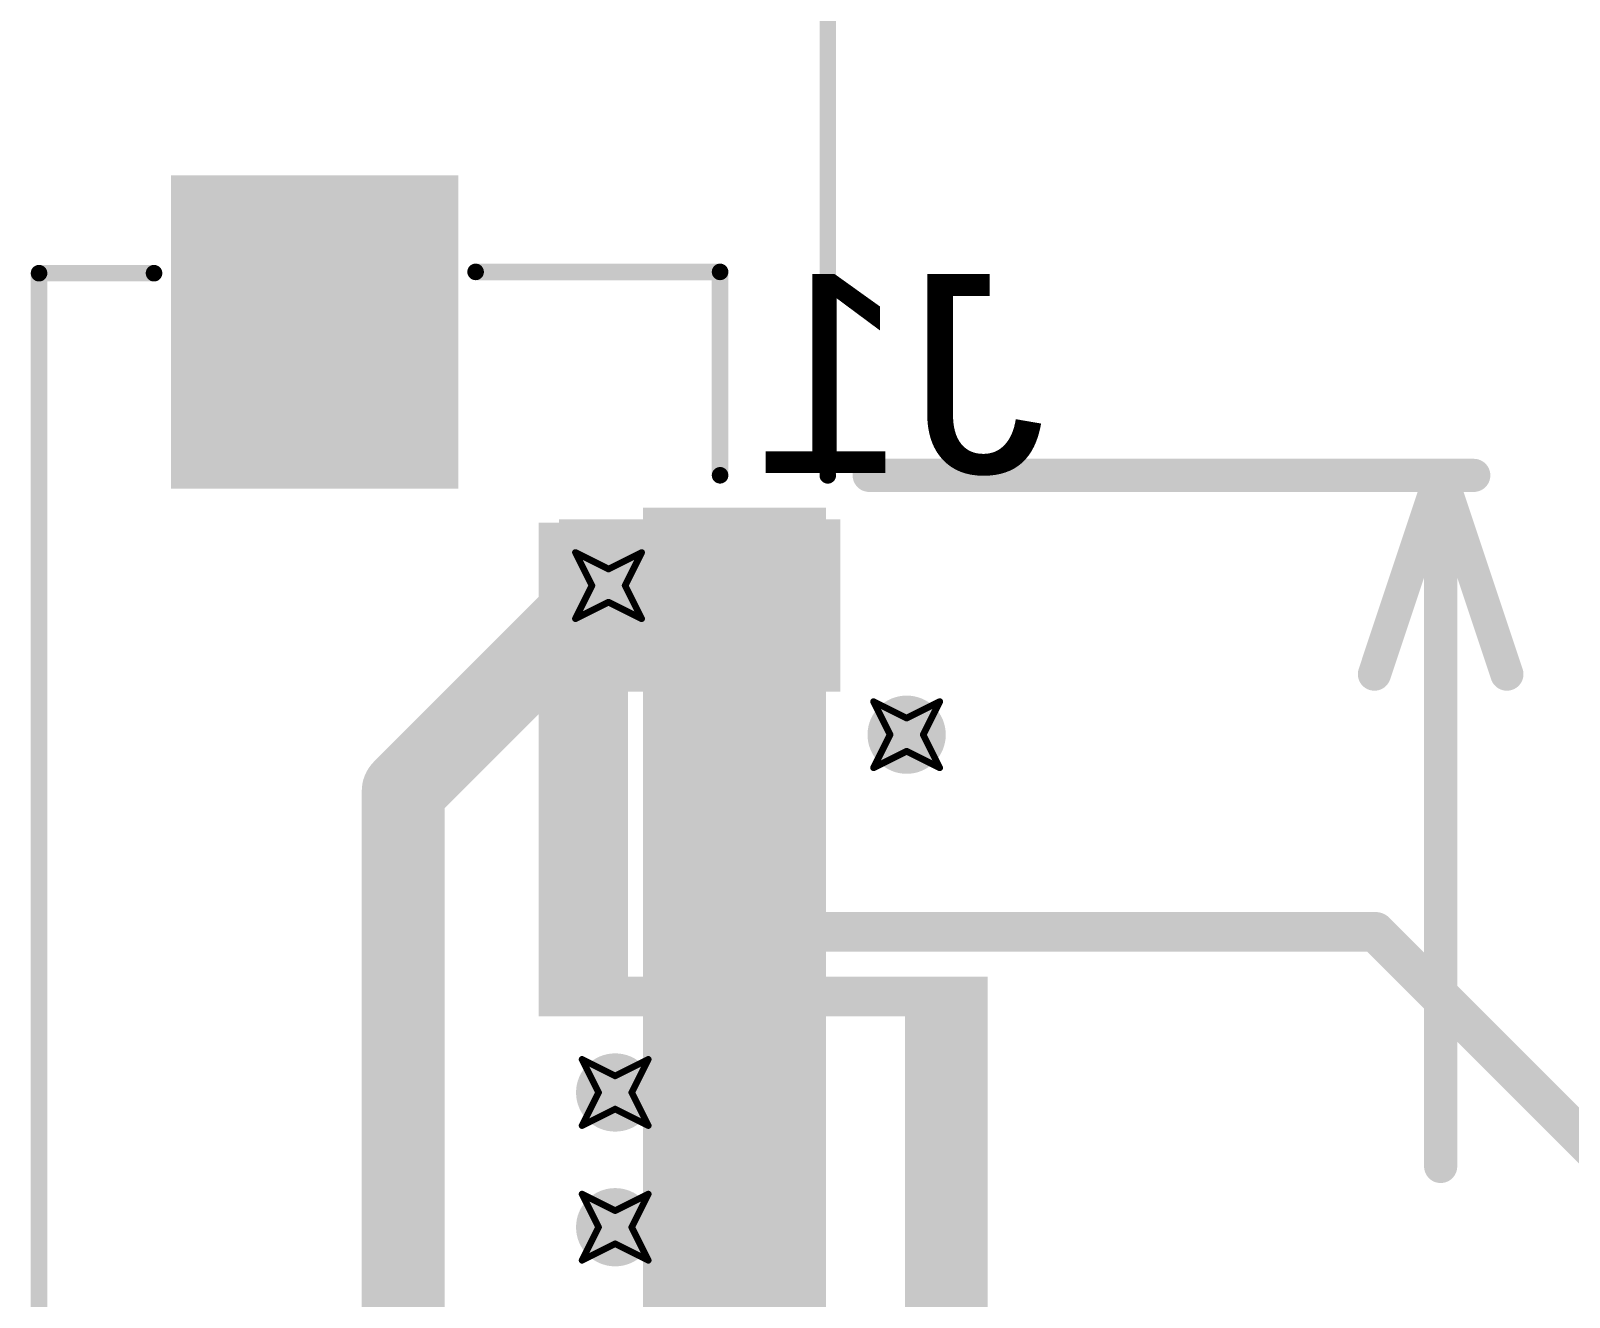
# Model space of a CAD drawing. Header units: inches. Extents: x -11 to 1110, y -7 to 455.
# Drawn here: x 174.59 to 186.39, y 51.74 to 61.45 of the extents above; entities that cross this region are included whole.
import ezdxf

# ---------------------------------------------------------------- set-up
doc = ezdxf.new("R2010")
doc.units = ezdxf.units.IN
for name, color, linetype in [('Bottom Layer', 5, 'Continuous'), ('Bottom Overlay', 54, 'Continuous'), ('Bottom Paste', 16, 'Continuous'), ('Bottom Solder', 6, 'Continuous'), ('Drill Drawing', 1, 'Continuous'), ('Mechanical 1', 6, 'Continuous'), ('Top Layer', 1, 'Continuous'), ('Via Holes', 16, 'Continuous')]:
    doc.layers.add(name, color=color, linetype=linetype)
doc.styles.add('Arial', font='', dxfattribs={"height": 0.2})
doc.styles.get('Arial').set_extended_font_data('Arial')

# ---------------------------------------------------------------- blocks, each defined once
blk = doc.blocks.new('AFC24_S40FIC_00_B_2')
at = {"layer": 'Bottom Layer'}
for points in [[(12.4499878, 0.6099809999999999), (10.2499922, 0.6099810000000001), (10.2499922, 2.609977), (12.4499878, 2.609977)], [(4.399673699999999, -2.20997907), (4.0996743, -2.20997907), (4.0996743, -1.00997893), (4.399673699999999, -1.00997893)], [(4.8997997, -2.20997907), (4.599800299999999, -2.20997907), (4.599800299999999, -1.00997893), (4.8997997, -1.00997893)], [(5.3996717, -2.20997907), (5.0996723, -2.20997907), (5.0996723, -1.00997893), (5.3996717, -1.00997893)], [(5.8997977, -2.20997907), (5.5997983, -2.20997907), (5.5997983, -1.00997893), (5.8997977, -1.00997893)], [(6.3999237, -2.20997907), (6.0999243, -2.20997907), (6.0999243, -1.00997893), (6.3999237, -1.00997893)], [(6.899795699999999, -2.20997907), (6.5997963, -2.20997907), (6.5997963, -1.00997893), (6.899795699999999, -1.00997893)], [(7.3999217, -2.20997907), (7.0999223, -2.20997907), (7.0999223, -1.00997893), (7.3999217, -1.00997893)], [(7.9000477, -2.20997907), (7.600048299999999, -2.20997907), (7.600048299999999, -1.00997893), (7.9000477, -1.00997893)], [(8.3999197, -2.20997907), (8.0999203, -2.20997907), (8.0999203, -1.00997893), (8.3999197, -1.00997893)], [(8.9000457, -2.20997907), (8.600046299999999, -2.20997907), (8.600046299999999, -1.00997893), (8.9000457, -1.00997893)], [(9.3999177, -2.20997907), (9.099918299999999, -2.20997907), (9.099918299999999, -1.00997893), (9.3999177, -1.00997893)], [(9.9000437, -2.20997907), (9.6000443, -2.20997907), (9.6000443, -1.00997893), (9.9000437, -1.00997893)]]:
    blk.add_hatch(color=5, dxfattribs=at).paths.add_polyline_path(points)
at = {"layer": 'Bottom Paste'}
for points in [[(12.4499878, 0.6099809999999999), (10.2499922, 0.6099810000000001), (10.2499922, 2.609977), (12.4499878, 2.609977)], [(4.399673699999999, -2.20997907), (4.0996743, -2.20997907), (4.0996743, -1.00997893), (4.399673699999999, -1.00997893)], [(4.8997997, -2.20997907), (4.599800299999999, -2.20997907), (4.599800299999999, -1.00997893), (4.8997997, -1.00997893)], [(5.3996717, -2.20997907), (5.0996723, -2.20997907), (5.0996723, -1.00997893), (5.3996717, -1.00997893)], [(5.8997977, -2.20997907), (5.5997983, -2.20997907), (5.5997983, -1.00997893), (5.8997977, -1.00997893)], [(6.3999237, -2.20997907), (6.0999243, -2.20997907), (6.0999243, -1.00997893), (6.3999237, -1.00997893)], [(6.899795699999999, -2.20997907), (6.5997963, -2.20997907), (6.5997963, -1.00997893), (6.899795699999999, -1.00997893)], [(7.3999217, -2.20997907), (7.0999223, -2.20997907), (7.0999223, -1.00997893), (7.3999217, -1.00997893)], [(7.9000477, -2.20997907), (7.600048299999999, -2.20997907), (7.600048299999999, -1.00997893), (7.9000477, -1.00997893)], [(8.3999197, -2.20997907), (8.0999203, -2.20997907), (8.0999203, -1.00997893), (8.3999197, -1.00997893)], [(8.9000457, -2.20997907), (8.600046299999999, -2.20997907), (8.600046299999999, -1.00997893), (8.9000457, -1.00997893)], [(9.3999177, -2.20997907), (9.099918299999999, -2.20997907), (9.099918299999999, -1.00997893), (9.3999177, -1.00997893)], [(9.9000437, -2.20997907), (9.6000443, -2.20997907), (9.6000443, -1.00997893), (9.9000437, -1.00997893)]]:
    blk.add_hatch(color=16, dxfattribs=at).paths.add_polyline_path(points)
at = {"layer": 'Bottom Solder'}
for points in [[(12.5515878, 0.5083809999999999), (10.1483922, 0.5083810000000001), (10.1483922, 2.711577), (12.5515878, 2.711577)], [(4.0014017, -2.31157907), (3.4982023, -2.31157907), (3.4982023, -0.90837893), (4.0014017, -0.90837893)], [(4.5012737, -2.31157907), (3.9980743, -2.31157907), (3.9980743, -0.90837893), (4.5012737, -0.90837893)], [(5.0013997, -2.31157907), (4.4982003, -2.31157907), (4.4982003, -0.90837893), (5.0013997, -0.90837893)], [(5.501271699999999, -2.31157907), (4.9980723, -2.31157907), (4.9980723, -0.90837893), (5.501271699999999, -0.90837893)], [(6.0013977, -2.31157907), (5.498198299999999, -2.31157907), (5.498198299999999, -0.90837893), (6.0013977, -0.90837893)], [(6.5015237, -2.31157907), (5.998324299999999, -2.31157907), (5.998324299999999, -0.90837893), (6.5015237, -0.90837893)], [(7.001395699999999, -2.31157907), (6.4981963, -2.31157907), (6.4981963, -0.90837893), (7.001395699999999, -0.90837893)], [(7.501521699999999, -2.31157907), (6.9983223, -2.31157907), (6.9983223, -0.90837893), (7.501521699999999, -0.90837893)], [(8.0016477, -2.31157907), (7.4984483, -2.31157907), (7.4984483, -0.90837893), (8.0016477, -0.90837893)], [(8.5015197, -2.31157907), (7.9983203, -2.31157907), (7.9983203, -0.90837893), (8.5015197, -0.90837893)], [(9.0016457, -2.31157907), (8.4984463, -2.31157907), (8.4984463, -0.90837893), (9.0016457, -0.90837893)], [(9.501517699999999, -2.31157907), (8.9983183, -2.31157907), (8.9983183, -0.90837893), (9.501517699999999, -0.90837893)], [(10.0016437, -2.31157907), (9.4984443, -2.31157907), (9.4984443, -0.90837893), (10.0016437, -0.90837893)]]:
    blk.add_hatch(color=6, dxfattribs=at).paths.add_polyline_path(points)
at = {"layer": 'Bottom Overlay'}
for points in [[(-11.809984, 3.72289832, 0.127, 0.127, 0), (11.7999764, 3.72289832, 0.127, 0.127, 0)], [(11.7999764, 3.72289832, 0.127, 0.127, 0), (11.7999764, 2.8411678, 0.127, 0.127, 0)], [(11.809984, 0.37526468, 0.127, 0.127, 0), (11.809984, -1.49934168, 0.127, 0.127, 0)], [(10.2505891, -1.49934168, 0.127, 0.127, 0), (11.809984, -1.49934168, 0.127, 0.127, 0)]]:
    blk.add_lwpolyline(points, format="xyseb", dxfattribs=at)
for points in [[(11.7682264, 3.72289832, 0.0635, 0.0635, 1), (11.8317264, 3.72289832, 0.0635, 0.0635, 1)], [(11.7682264, 3.72289832, 0.0635, 0.0635, 1), (11.8317264, 3.72289832, 0.0635, 0.0635, 1)], [(11.7682264, 2.8411678, 0.0635, 0.0635, 1), (11.8317264, 2.8411678, 0.0635, 0.0635, 1)], [(11.778234, 0.37526468, 0.0635, 0.0635, 1), (11.841734, 0.37526468, 0.0635, 0.0635, 1)], [(10.2188391, -1.49934168, 0.0635, 0.0635, 1), (10.2823391, -1.49934168, 0.0635, 0.0635, 1)], [(11.778234, -1.49934168, 0.0635, 0.0635, 1), (11.841734, -1.49934168, 0.0635, 0.0635, 1)], [(11.778234, -1.49934168, 0.0635, 0.0635, 1), (11.841734, -1.49934168, 0.0635, 0.0635, 1)]]:
    blk.add_lwpolyline(points, format="xyseb", close=True, dxfattribs=at)

msp = doc.modelspace()

# ---------------------------------------------------------------- hatches: boundary and pattern name
at = {"layer": 'Bottom Layer'}
for points in [[(178.63820254, 56.38800000000001), (180.79719746, 56.38800000000001), (180.79719746, 57.70879999999999), (178.63820254, 57.70879999999999)], [(179.16940036, 53.89880254), (179.16940036, 57.68339746), (178.48360544, 57.68339746), (178.48360544, 53.89880254)], [(179.3748, 54.3814), (180.594, 54.3814), (180.594, 55.7022), (179.3748, 55.7022)], [(178.6382, 53.89879999999999), (181.9275, 53.89879999999999), (181.9275, 54.20359999999999), (178.6382, 54.20359999999999)]]:
    msp.add_hatch(color=5, dxfattribs=at).paths.add_polyline_path(points)
h = msp.add_hatch(color=5, dxfattribs=at)
edge = h.paths.add_edge_path()
edge.add_arc((179.0192, 57.20079999999999), 0.2999994, 0, 360)
h = msp.add_hatch(color=5, dxfattribs=at)
edge = h.paths.add_edge_path()
edge.add_arc((181.3052, 56.05779999999999), 0.2999994, 0, 360)
h = msp.add_hatch(color=5, dxfattribs=at)
edge = h.paths.add_edge_path()
edge.add_arc((179.07, 53.31459492), 0.2999994, 0, 360)
h = msp.add_hatch(color=5, dxfattribs=at)
edge = h.paths.add_edge_path()
edge.add_arc((179.07, 52.28166328), 0.2999994, 0, 360)
at = {"layer": 'Top Layer'}
h = msp.add_hatch(color=1, dxfattribs=at)
edge = h.paths.add_edge_path()
edge.add_arc((179.0192, 57.20079999999999), 0.2999994, 0, 360)
h = msp.add_hatch(color=1, dxfattribs=at)
edge = h.paths.add_edge_path()
edge.add_arc((181.3052, 56.05779999999999), 0.2999994, 0, 360)
h = msp.add_hatch(color=1, dxfattribs=at)
edge = h.paths.add_edge_path()
edge.add_arc((179.07, 53.31459492), 0.2999994, 0, 360)
h = msp.add_hatch(color=1, dxfattribs=at)
edge = h.paths.add_edge_path()
edge.add_arc((179.07, 52.28166328), 0.2999994, 0, 360)
at = {"layer": 'Via Holes'}
h = msp.add_hatch(color=7, dxfattribs=at)
edge = h.paths.add_edge_path()
edge.add_arc((179.0192, 57.20079999999999), 0.1499997, 0, 360)
h = msp.add_hatch(color=7, dxfattribs=at)
edge = h.paths.add_edge_path()
edge.add_arc((181.3052, 56.05779999999999), 0.1499997, 0, 360)
h = msp.add_hatch(color=7, dxfattribs=at)
edge = h.paths.add_edge_path()
edge.add_arc((179.07, 53.31459492), 0.1499997, 0, 360)
h = msp.add_hatch(color=7, dxfattribs=at)
edge = h.paths.add_edge_path()
edge.add_arc((179.07, 52.28166328), 0.1499997, 0, 360)

# ---------------------------------------------------------------- linework, layer by layer
at = {"layer": 'Bottom Layer'}
for points in [[(180.16519974, 54.54573292, 0.3048, 0.3048, 0), (184.90006708, 54.54573292, 0.3048, 0.3048, 0)], [(184.90006708, 54.54573292, 0.3048, 0.3048, 0), (186.5884, 52.8574, 0.3048, 0.3048, 0)], [(181.61, 49.3268, 0.635, 0.635, 0), (181.61, 53.8734, 0.635, 0.635, 0)]]:
    msp.add_lwpolyline(points, format="xyseb", dxfattribs=at)
for points in [[(180.08899974, 54.54573292, 0.1524, 0.1524, 1), (180.24139974, 54.54573292, 0.1524, 0.1524, 1)], [(184.82386708, 54.54573292, 0.1524, 0.1524, 1), (184.97626708, 54.54573292, 0.1524, 0.1524, 1)], [(184.82386708, 54.54573292, 0.1524, 0.1524, 1), (184.97626708, 54.54573292, 0.1524, 0.1524, 1)], [(181.45125, 53.8734, 0.3175, 0.3175, 1), (181.76875, 53.8734, 0.3175, 0.3175, 1)]]:
    msp.add_lwpolyline(points, format="xyseb", close=True, dxfattribs=at)
at = {"layer": 'Drill Drawing'}
for points in [[(178.7652, 57.4548, 0.0508, 0.0508, 0), (179.0192, 57.3278, 0.0508, 0.0508, 0)], [(178.7652, 57.4548, 0.0508, 0.0508, 0), (178.8922, 57.20079999999999, 0.0508, 0.0508, 0)], [(179.0192, 57.3278, 0.0508, 0.0508, 0), (179.2732, 57.4548, 0.0508, 0.0508, 0)], [(179.1462, 57.20079999999999, 0.0508, 0.0508, 0), (179.2732, 57.4548, 0.0508, 0.0508, 0)], [(178.7652, 56.9468, 0.0508, 0.0508, 0), (178.8922, 57.20079999999999, 0.0508, 0.0508, 0)], [(179.1462, 57.20079999999999, 0.0508, 0.0508, 0), (179.2732, 56.9468, 0.0508, 0.0508, 0)], [(178.7652, 56.9468, 0.0508, 0.0508, 0), (179.0192, 57.07379999999999, 0.0508, 0.0508, 0)], [(179.0192, 57.07379999999999, 0.0508, 0.0508, 0), (179.2732, 56.9468, 0.0508, 0.0508, 0)], [(181.0512, 56.3118, 0.0508, 0.0508, 0), (181.3052, 56.1848, 0.0508, 0.0508, 0)], [(181.0512, 56.3118, 0.0508, 0.0508, 0), (181.1782, 56.05779999999999, 0.0508, 0.0508, 0)], [(181.3052, 56.1848, 0.0508, 0.0508, 0), (181.5592, 56.3118, 0.0508, 0.0508, 0)], [(181.4322, 56.05779999999999, 0.0508, 0.0508, 0), (181.5592, 56.3118, 0.0508, 0.0508, 0)], [(181.0512, 55.8038, 0.0508, 0.0508, 0), (181.1782, 56.05779999999999, 0.0508, 0.0508, 0)], [(181.4322, 56.05779999999999, 0.0508, 0.0508, 0), (181.5592, 55.8038, 0.0508, 0.0508, 0)], [(181.0512, 55.8038, 0.0508, 0.0508, 0), (181.3052, 55.9308, 0.0508, 0.0508, 0)], [(181.3052, 55.9308, 0.0508, 0.0508, 0), (181.5592, 55.8038, 0.0508, 0.0508, 0)], [(178.816, 53.56859492, 0.0508, 0.0508, 0), (179.07, 53.44159491999999, 0.0508, 0.0508, 0)], [(178.816, 53.56859492, 0.0508, 0.0508, 0), (178.943, 53.31459492, 0.0508, 0.0508, 0)], [(179.07, 53.44159491999999, 0.0508, 0.0508, 0), (179.324, 53.56859492, 0.0508, 0.0508, 0)], [(179.197, 53.31459492, 0.0508, 0.0508, 0), (179.324, 53.56859492, 0.0508, 0.0508, 0)], [(178.816, 53.06059491999999, 0.0508, 0.0508, 0), (178.943, 53.31459492, 0.0508, 0.0508, 0)], [(179.197, 53.31459492, 0.0508, 0.0508, 0), (179.324, 53.06059491999999, 0.0508, 0.0508, 0)], [(178.816, 53.06059491999999, 0.0508, 0.0508, 0), (179.07, 53.18759492, 0.0508, 0.0508, 0)], [(179.07, 53.18759492, 0.0508, 0.0508, 0), (179.324, 53.06059491999999, 0.0508, 0.0508, 0)], [(178.816, 52.53566328, 0.0508, 0.0508, 0), (179.07, 52.40866328, 0.0508, 0.0508, 0)], [(178.816, 52.53566328, 0.0508, 0.0508, 0), (178.943, 52.28166328, 0.0508, 0.0508, 0)], [(179.07, 52.40866328, 0.0508, 0.0508, 0), (179.324, 52.53566328, 0.0508, 0.0508, 0)], [(179.197, 52.28166328, 0.0508, 0.0508, 0), (179.324, 52.53566328, 0.0508, 0.0508, 0)], [(178.816, 52.02766328, 0.0508, 0.0508, 0), (178.943, 52.28166328, 0.0508, 0.0508, 0)], [(179.197, 52.28166328, 0.0508, 0.0508, 0), (179.324, 52.02766328, 0.0508, 0.0508, 0)], [(178.816, 52.02766328, 0.0508, 0.0508, 0), (179.07, 52.15466327999999, 0.0508, 0.0508, 0)], [(179.07, 52.15466327999999, 0.0508, 0.0508, 0), (179.324, 52.02766328, 0.0508, 0.0508, 0)]]:
    msp.add_lwpolyline(points, format="xyseb", dxfattribs=at)
for points in [[(178.7525, 57.4548, 0.0254, 0.0254, 1), (178.7779, 57.4548, 0.0254, 0.0254, 1)], [(178.7525, 57.4548, 0.0254, 0.0254, 1), (178.7779, 57.4548, 0.0254, 0.0254, 1)], [(179.2605, 57.4548, 0.0254, 0.0254, 1), (179.2859, 57.4548, 0.0254, 0.0254, 1)], [(179.2605, 57.4548, 0.0254, 0.0254, 1), (179.2859, 57.4548, 0.0254, 0.0254, 1)], [(179.0065, 57.3278, 0.0254, 0.0254, 1), (179.0319, 57.3278, 0.0254, 0.0254, 1)], [(179.0065, 57.3278, 0.0254, 0.0254, 1), (179.0319, 57.3278, 0.0254, 0.0254, 1)], [(178.8795, 57.20079999999999, 0.0254, 0.0254, 1), (178.9049, 57.20079999999999, 0.0254, 0.0254, 1)], [(178.8795, 57.20079999999999, 0.0254, 0.0254, 1), (178.9049, 57.20079999999999, 0.0254, 0.0254, 1)], [(179.1335, 57.20079999999999, 0.0254, 0.0254, 1), (179.1589, 57.20079999999999, 0.0254, 0.0254, 1)], [(179.1335, 57.20079999999999, 0.0254, 0.0254, 1), (179.1589, 57.20079999999999, 0.0254, 0.0254, 1)], [(179.0065, 57.07379999999999, 0.0254, 0.0254, 1), (179.0319, 57.07379999999999, 0.0254, 0.0254, 1)], [(179.0065, 57.07379999999999, 0.0254, 0.0254, 1), (179.0319, 57.07379999999999, 0.0254, 0.0254, 1)], [(178.7525, 56.9468, 0.0254, 0.0254, 1), (178.7779, 56.9468, 0.0254, 0.0254, 1)], [(178.7525, 56.9468, 0.0254, 0.0254, 1), (178.7779, 56.9468, 0.0254, 0.0254, 1)], [(179.2605, 56.9468, 0.0254, 0.0254, 1), (179.2859, 56.9468, 0.0254, 0.0254, 1)], [(179.2605, 56.9468, 0.0254, 0.0254, 1), (179.2859, 56.9468, 0.0254, 0.0254, 1)], [(181.0385, 56.3118, 0.0254, 0.0254, 1), (181.0639, 56.3118, 0.0254, 0.0254, 1)], [(181.0385, 56.3118, 0.0254, 0.0254, 1), (181.0639, 56.3118, 0.0254, 0.0254, 1)], [(181.5465, 56.3118, 0.0254, 0.0254, 1), (181.5719, 56.3118, 0.0254, 0.0254, 1)], [(181.5465, 56.3118, 0.0254, 0.0254, 1), (181.5719, 56.3118, 0.0254, 0.0254, 1)], [(181.2925, 56.1848, 0.0254, 0.0254, 1), (181.3179, 56.1848, 0.0254, 0.0254, 1)], [(181.2925, 56.1848, 0.0254, 0.0254, 1), (181.3179, 56.1848, 0.0254, 0.0254, 1)], [(181.1655, 56.05779999999999, 0.0254, 0.0254, 1), (181.1909, 56.05779999999999, 0.0254, 0.0254, 1)], [(181.1655, 56.05779999999999, 0.0254, 0.0254, 1), (181.1909, 56.05779999999999, 0.0254, 0.0254, 1)], [(181.4195, 56.05779999999999, 0.0254, 0.0254, 1), (181.4449, 56.05779999999999, 0.0254, 0.0254, 1)], [(181.4195, 56.05779999999999, 0.0254, 0.0254, 1), (181.4449, 56.05779999999999, 0.0254, 0.0254, 1)], [(181.2925, 55.9308, 0.0254, 0.0254, 1), (181.3179, 55.9308, 0.0254, 0.0254, 1)], [(181.2925, 55.9308, 0.0254, 0.0254, 1), (181.3179, 55.9308, 0.0254, 0.0254, 1)], [(181.0385, 55.8038, 0.0254, 0.0254, 1), (181.0639, 55.8038, 0.0254, 0.0254, 1)], [(181.0385, 55.8038, 0.0254, 0.0254, 1), (181.0639, 55.8038, 0.0254, 0.0254, 1)], [(181.5465, 55.8038, 0.0254, 0.0254, 1), (181.5719, 55.8038, 0.0254, 0.0254, 1)], [(181.5465, 55.8038, 0.0254, 0.0254, 1), (181.5719, 55.8038, 0.0254, 0.0254, 1)], [(178.8033, 53.56859492, 0.0254, 0.0254, 1), (178.8287, 53.56859492, 0.0254, 0.0254, 1)], [(178.8033, 53.56859492, 0.0254, 0.0254, 1), (178.8287, 53.56859492, 0.0254, 0.0254, 1)], [(179.3113, 53.56859492, 0.0254, 0.0254, 1), (179.3367, 53.56859492, 0.0254, 0.0254, 1)], [(179.3113, 53.56859492, 0.0254, 0.0254, 1), (179.3367, 53.56859492, 0.0254, 0.0254, 1)], [(179.0573, 53.44159491999999, 0.0254, 0.0254, 1), (179.0827, 53.44159491999999, 0.0254, 0.0254, 1)], [(179.0573, 53.44159491999999, 0.0254, 0.0254, 1), (179.0827, 53.44159491999999, 0.0254, 0.0254, 1)], [(178.9303, 53.31459492, 0.0254, 0.0254, 1), (178.9557, 53.31459492, 0.0254, 0.0254, 1)], [(178.9303, 53.31459492, 0.0254, 0.0254, 1), (178.9557, 53.31459492, 0.0254, 0.0254, 1)], [(179.1843, 53.31459492, 0.0254, 0.0254, 1), (179.2097, 53.31459492, 0.0254, 0.0254, 1)], [(179.1843, 53.31459492, 0.0254, 0.0254, 1), (179.2097, 53.31459492, 0.0254, 0.0254, 1)], [(179.0573, 53.18759492, 0.0254, 0.0254, 1), (179.0827, 53.18759492, 0.0254, 0.0254, 1)], [(179.0573, 53.18759492, 0.0254, 0.0254, 1), (179.0827, 53.18759492, 0.0254, 0.0254, 1)], [(178.8033, 53.06059491999999, 0.0254, 0.0254, 1), (178.8287, 53.06059491999999, 0.0254, 0.0254, 1)], [(178.8033, 53.06059491999999, 0.0254, 0.0254, 1), (178.8287, 53.06059491999999, 0.0254, 0.0254, 1)], [(179.3113, 53.06059491999999, 0.0254, 0.0254, 1), (179.3367, 53.06059491999999, 0.0254, 0.0254, 1)], [(179.3113, 53.06059491999999, 0.0254, 0.0254, 1), (179.3367, 53.06059491999999, 0.0254, 0.0254, 1)], [(178.8033, 52.53566328, 0.0254, 0.0254, 1), (178.8287, 52.53566328, 0.0254, 0.0254, 1)], [(178.8033, 52.53566328, 0.0254, 0.0254, 1), (178.8287, 52.53566328, 0.0254, 0.0254, 1)], [(179.3113, 52.53566328, 0.0254, 0.0254, 1), (179.3367, 52.53566328, 0.0254, 0.0254, 1)], [(179.3113, 52.53566328, 0.0254, 0.0254, 1), (179.3367, 52.53566328, 0.0254, 0.0254, 1)], [(179.0573, 52.40866328, 0.0254, 0.0254, 1), (179.0827, 52.40866328, 0.0254, 0.0254, 1)], [(179.0573, 52.40866328, 0.0254, 0.0254, 1), (179.0827, 52.40866328, 0.0254, 0.0254, 1)], [(178.9303, 52.28166328, 0.0254, 0.0254, 1), (178.9557, 52.28166328, 0.0254, 0.0254, 1)], [(178.9303, 52.28166328, 0.0254, 0.0254, 1), (178.9557, 52.28166328, 0.0254, 0.0254, 1)], [(179.1843, 52.28166328, 0.0254, 0.0254, 1), (179.2097, 52.28166328, 0.0254, 0.0254, 1)], [(179.1843, 52.28166328, 0.0254, 0.0254, 1), (179.2097, 52.28166328, 0.0254, 0.0254, 1)], [(179.0573, 52.15466327999999, 0.0254, 0.0254, 1), (179.0827, 52.15466327999999, 0.0254, 0.0254, 1)], [(179.0573, 52.15466327999999, 0.0254, 0.0254, 1), (179.0827, 52.15466327999999, 0.0254, 0.0254, 1)], [(178.8033, 52.02766328, 0.0254, 0.0254, 1), (178.8287, 52.02766328, 0.0254, 0.0254, 1)], [(178.8033, 52.02766328, 0.0254, 0.0254, 1), (178.8287, 52.02766328, 0.0254, 0.0254, 1)], [(179.3113, 52.02766328, 0.0254, 0.0254, 1), (179.3367, 52.02766328, 0.0254, 0.0254, 1)], [(179.3113, 52.02766328, 0.0254, 0.0254, 1), (179.3367, 52.02766328, 0.0254, 0.0254, 1)]]:
    msp.add_lwpolyline(points, format="xyseb", close=True, dxfattribs=at)
at = {"layer": 'Mechanical 1'}
for points in [[(180.7004006, 58.04600023999999, 0.127, 0.127, 0), (180.7004006, 78.23600049999999, 0.127, 0.127, 0)], [(181.0179006, 58.04600023999999, 0.254, 0.254, 0), (185.65400004, 58.04600023999999, 0.254, 0.254, 0)], [(184.89200004, 56.52200023999999, 0.254, 0.254, 0), (185.40000004, 58.04600023999999, 0.254, 0.254, 0)], [(185.40000004, 58.04600023999999, 0.254, 0.254, 0), (185.90800004, 56.52200023999999, 0.254, 0.254, 0)], [(185.40000004, 52.74740022, 0.254, 0.254, 0), (185.40000004, 58.04600023999999, 0.254, 0.254, 0)]]:
    msp.add_lwpolyline(points, format="xyseb", dxfattribs=at)
for points in [[(180.9544006, 58.04600023999999, 0.127, 0.127, 1), (181.0814006, 58.04600023999999, 0.127, 0.127, 1)], [(185.33650004, 58.04600023999999, 0.127, 0.127, 1), (185.46350004, 58.04600023999999, 0.127, 0.127, 1)], [(185.33650004, 58.04600023999999, 0.127, 0.127, 1), (185.46350004, 58.04600023999999, 0.127, 0.127, 1)], [(185.33650004, 58.04600023999999, 0.127, 0.127, 1), (185.46350004, 58.04600023999999, 0.127, 0.127, 1)], [(185.59050004, 58.04600023999999, 0.127, 0.127, 1), (185.71750004, 58.04600023999999, 0.127, 0.127, 1)], [(180.6686506, 58.04600023999999, 0.0635, 0.0635, 1), (180.7321506, 58.04600023999999, 0.0635, 0.0635, 1)], [(184.82850004, 56.52200023999999, 0.127, 0.127, 1), (184.95550004, 56.52200023999999, 0.127, 0.127, 1)], [(185.84450004, 56.52200023999999, 0.127, 0.127, 1), (185.97150004, 56.52200023999999, 0.127, 0.127, 1)], [(185.33650004, 52.74740022, 0.127, 0.127, 1), (185.46350004, 52.74740022, 0.127, 0.127, 1)]]:
    msp.add_lwpolyline(points, format="xyseb", close=True, dxfattribs=at)
at = {"layer": 'Top Layer'}
for points in [[(177.4444, 55.626, 0.635, 0.635, 0), (179.0192, 57.20079999999999, 0.635, 0.635, 0)], [(177.4444, 48.3362, 0.635, 0.635, 0), (177.4444, 55.626, 0.635, 0.635, 0)]]:
    msp.add_lwpolyline(points, format="xyseb", dxfattribs=at)
for points in [[(178.86045, 57.20079999999999, 0.3175, 0.3175, 1), (179.17795, 57.20079999999999, 0.3175, 0.3175, 1)], [(177.28565, 55.626, 0.3175, 0.3175, 1), (177.60315, 55.626, 0.3175, 0.3175, 1)], [(177.28565, 55.626, 0.3175, 0.3175, 1), (177.60315, 55.626, 0.3175, 0.3175, 1)]]:
    msp.add_lwpolyline(points, format="xyseb", close=True, dxfattribs=at)

# ---------------------------------------------------------------- block references
at = {"rotation": 90}
msp.add_blockref('AFC24_S40FIC_00_B_2', (178.3752211, 47.79593692), dxfattribs=at)

# ---------------------------------------------------------------- texts
at = {"layer": 'Bottom Overlay', "style": 'Arial', "text_generation_flag": 2}
msp.add_text('J1', height=1.524, dxfattribs=at).set_placement((182.36947016, 58.06464638))

doc.saveas('drawing.dxf')
